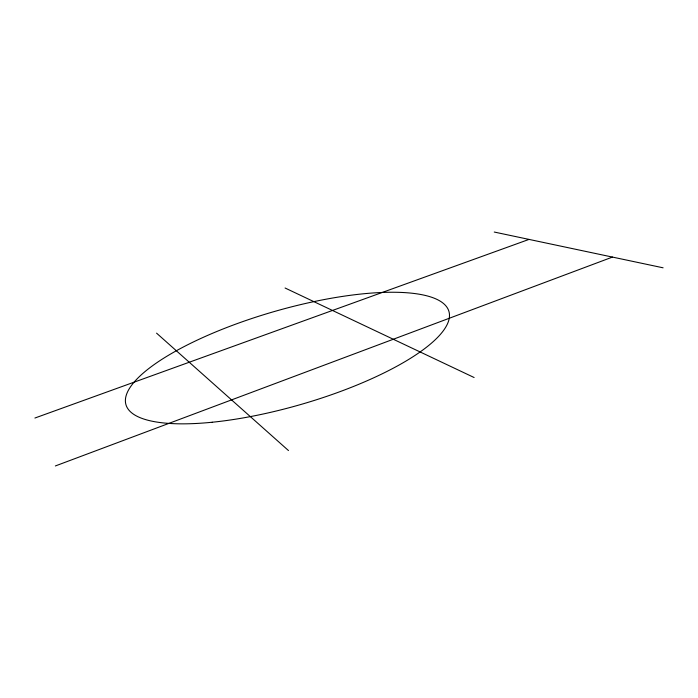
<?xml version="1.0" encoding="UTF-8"?>
<svg xmlns="http://www.w3.org/2000/svg" width="698" height="698" viewBox="0 0 698 698"><rect width="100%" height="100%" fill="white"/><g stroke="black" fill="none" stroke-linecap="round" stroke-linejoin="round"><path stroke-width="1.05" d="M55.351 465.959L612.46 257.082M34.9 418.032L529.023 239.405M494.245 232.041L663.1 267.805M285.072 288.004L474.117 377.522M156.561 333.147L288.483 450.559M212.201 422.238A168.087 48.337 -16.1 0 0 449.346 313.393A168.087 48.337 -16.1 0 0 200.78 338.469A168.087 48.337 -16.1 0 0 212.201 422.238"/></g></svg>
